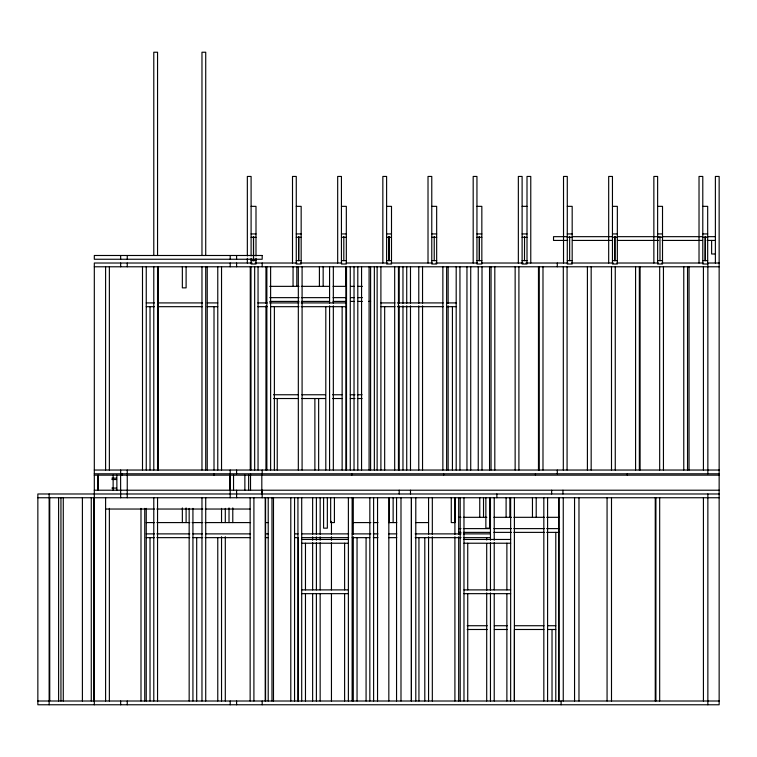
<?xml version="1.0" encoding="UTF-8"?>
<svg xmlns="http://www.w3.org/2000/svg" width="757" height="757" viewBox="0 0 757 757"><rect width="100%" height="100%" fill="white"/><g stroke="black" fill="none" stroke-linecap="round" stroke-linejoin="round"><path stroke-width="1.14" d="M251.097 206.349L255.998 206.349L255.998 256.017M296.271 206.349L301.163 206.349L301.163 264.004L296.271 264.004L296.271 176.447L292.505 176.447L292.505 263.02M341.435 206.349L346.327 206.349L346.327 264.004L341.435 264.004L341.435 176.447L337.679 176.447L337.679 263.02M386.609 206.349L391.501 206.349L391.501 264.004L386.609 264.004L386.609 176.447L382.843 176.447L382.843 263.02M431.774 206.349L436.666 206.349L436.666 264.004L431.774 264.004L431.774 176.447L428.017 176.447L428.017 263.02M476.948 206.349L481.84 206.349L481.84 264.004L476.948 264.004L476.948 176.447L473.182 176.447L473.182 263.02M522.112 206.349L527.004 206.349M567.286 206.349L572.178 206.349L572.178 264.004L567.286 264.004L567.286 176.447L563.52 176.447L563.52 263.02M612.451 206.349L617.343 206.349L617.343 264.004L612.451 264.004L612.451 176.447L608.685 176.447L608.685 263.02M657.625 206.349L662.517 206.349L662.517 264.004L657.625 264.004L657.625 176.447L653.859 176.447L653.859 263.02M702.789 206.349L707.681 206.349L707.681 264.004L702.789 264.004L702.789 176.447L699.023 176.447L699.023 263.02M251.097 233.932L255.998 233.932M296.271 233.932L301.163 233.932M341.435 233.932L346.327 233.932M386.609 233.932L391.501 233.932M431.774 233.932L436.666 233.932M476.948 233.932L481.84 233.932M522.112 233.932L527.004 233.932M567.286 233.932L572.178 233.932M612.451 233.932L617.343 233.932M657.625 233.932L662.517 233.932M702.789 233.932L707.681 233.932M567.703 236.667L553.528 236.667L553.528 240.433L567.703 240.433M572.434 236.667L612.602 236.667M617.324 236.667L658.675 236.667M662.224 236.667L702.392 236.667M707.114 236.667L715.384 236.667M251.097 237.31L255.998 237.31M296.271 237.31L301.163 237.31M341.435 237.31L346.327 237.31M386.609 237.31L391.501 237.31M431.774 237.31L436.666 237.31M476.948 237.31L481.84 237.31M522.112 237.31L527.004 237.31M567.286 237.31L572.178 237.31M612.451 237.31L617.343 237.31M657.625 237.31L662.517 237.31M702.789 237.31L707.681 237.31M572.434 240.433L612.602 240.433M617.324 240.433L658.675 240.433M662.224 240.433L702.392 240.433M707.114 240.433L715.384 240.433M715.384 253.992L711.618 253.992L711.618 240.433M251.097 260.616L255.998 260.616M296.271 260.616L301.163 260.616M341.435 260.616L346.327 260.616M386.609 260.616L391.501 260.616M431.774 260.616L436.666 260.616M476.948 260.616L481.84 260.616M522.112 260.616L527.004 260.616M567.286 260.616L572.178 260.616M612.451 260.616L617.343 260.616M657.625 260.616L662.517 260.616M702.789 260.616L707.681 260.616M252.034 263.02L94.313 263.02L94.313 704.767M255.109 263.02L296.905 263.02M300.397 263.02L341.786 263.02M346.186 263.02L387.792 263.02M391.066 263.02L432.408 263.02M435.918 263.02L477.525 263.02M481.878 263.02L523.115 263.02M525.926 263.02L567.882 263.02M571.412 263.02L613.34 263.02M616.889 263.02L658.458 263.02M661.779 263.02L703.149 263.02M719.15 263.02L707.861 263.02L707.861 473.806M94.313 266.786L719.15 266.786M269.719 286.354L299.043 286.354M301.39 286.354L329.541 286.354M333.061 286.354L345.958 286.354M350.652 286.354L354.172 286.354M357.692 286.354L362.385 286.354M269.719 297.643L299.043 297.643M301.39 297.643L329.541 297.643M333.061 297.643L345.958 297.643M350.652 297.643L354.172 297.643M357.692 297.643L362.385 297.643M269.719 301.409L299.043 301.409M301.39 301.409L329.541 301.409M333.061 301.409L345.958 301.409M350.652 301.409L354.172 301.409M357.692 301.409L362.385 301.409M368.716 301.409L370.599 301.409M146.252 302.914L154.466 302.914M157.976 302.914L202.535 302.914M207.219 302.914L217.77 302.914M257.815 302.914L267.221 302.914M269.577 302.914L298.987 302.914M301.201 302.914L345.902 302.914M380.903 302.914L395.022 302.914M397.368 302.914L443.242 302.914M446.772 302.914L456.187 302.914M146.252 306.68L154.466 306.68M157.976 306.68L202.535 306.68M207.219 306.68L217.77 306.68M257.815 306.68L267.221 306.68M270.618 306.68L298.987 306.68M301.201 306.68L345.902 306.68M380.903 306.68L395.022 306.68M397.368 306.68L443.242 306.68M446.772 306.68L456.187 306.68M273.485 394.757L298.296 394.757M301.844 394.757L325.472 394.757M332.56 394.757L342.013 394.757M350.292 394.757L355.014 394.757M357.38 394.757L362.101 394.757M273.485 398.523L298.296 398.523M301.844 398.523L325.472 398.523M332.56 398.523L342.013 398.523M350.292 398.523L355.014 398.523M357.38 398.523L362.101 398.523M94.313 470.04L719.15 470.04M94.256 473.806L719.15 473.806M94.256 475.159L719.15 475.159M111.875 478.15L116.559 478.15M111.875 479.503L116.559 479.503M111.875 488.085L116.559 488.085M94.256 490.214L719.15 490.214M719.15 493.98L37.85 493.98L37.85 704.767L719.15 704.767L719.15 176.447L715.384 176.447L715.384 263.02M37.85 497.746L719.15 497.746M106.103 509.035L154.466 509.035M156.831 509.035L202.838 509.035M205.194 509.035L250.018 509.035M458.676 517.315L461.022 517.315M463.369 517.315L486.827 517.315M493.867 517.315L511.458 517.315M513.804 517.315L544.302 517.315M546.649 517.315L559.555 517.315M146.252 522.585L154.494 522.585M156.841 522.585L189.78 522.585M192.127 522.585L202.715 522.585M205.071 522.585L250.567 522.585M265.858 522.585L268.215 522.585M353.282 522.585L370.921 522.585M373.277 522.585L377.98 522.585M388.568 522.585L396.8 522.585M415.621 522.585L428.566 522.585M458.676 528.613L461.022 528.613M463.369 528.613L490.347 528.613M493.867 528.613L511.458 528.613M513.804 528.613L544.302 528.613M546.649 528.613L559.555 528.613M458.676 532.379L461.022 532.379M463.369 532.379L490.347 532.379M493.867 532.379L511.458 532.379M513.804 532.379L544.302 532.379M546.649 532.379L559.555 532.379M146.252 533.884L154.494 533.884M156.841 533.884L189.78 533.884M192.931 533.884L202.337 533.884M205.866 533.884L250.567 533.884M265.858 533.884L268.215 533.884M294.558 533.884L298.088 533.884M301.617 533.884L348.674 533.884M352.194 533.884L370.921 533.884M373.277 533.884L377.98 533.884M388.568 533.884L396.8 533.884M415.186 533.884L461.06 533.884M463.407 533.884L490.46 533.884M146.252 537.65L154.494 537.65M156.841 537.65L189.78 537.65M192.931 537.65L202.715 537.65M205.071 537.65L250.567 537.65M265.385 537.65L268.215 537.65M294.558 537.65L298.324 537.65L298.324 701.01M301.617 537.65L348.674 537.65M352.194 537.65L369.842 537.65M373.277 537.65L377.98 537.65M388.568 537.65L396.8 537.65M415.186 537.65L461.06 537.65M463.407 537.65L490.46 537.65M301.702 539.457L348.381 539.457M463.975 539.457L510.644 539.457M301.702 543.223L348.381 543.223M463.975 543.223L510.644 543.223M301.702 589.892L348.381 589.892M463.975 589.892L510.644 589.892M301.702 593.658L348.381 593.658M463.975 593.658L510.644 593.658M467.164 625.727L487.253 625.727M494.34 625.727L507.341 625.727M514.429 625.727L543.971 625.727M547.519 625.727L555.789 625.727M467.164 629.493L487.253 629.493M494.34 629.493L507.341 629.493M543.971 629.493L514.429 629.493L514.382 701.01L514.41 497.746M547.519 629.493L555.789 629.493M37.85 701.01L719.15 701.01M707.861 493.98L707.861 704.767M703.423 266.786L703.423 470.04M703.423 497.746L703.423 701.01M689.04 266.786L689.04 470.04M687.536 266.786L687.536 470.04M683.77 266.786L683.77 470.04M663.444 266.786L663.444 470.04M659.99 236.487L659.99 260.626M659.678 266.786L659.678 470.04M659.678 497.746L659.678 701.01M655.912 497.746L655.912 701.01M655.25 497.746L655.25 701.01M640.1 266.786L640.1 470.04M639.353 266.786L639.353 470.04M635.587 266.786L635.587 470.04M627.307 473.806L627.307 475.159M615.261 266.786L615.261 470.04M614.902 236.487L614.902 260.626M614.826 236.487L614.826 260.626M611.495 266.786L611.495 470.04M611.495 497.746L611.495 701.01M607.067 497.746L607.067 701.01M591.17 266.786L591.17 470.04M587.404 266.786L587.404 470.04M578.982 497.746L578.982 701.01M574.554 497.746L574.554 701.01M569.652 236.487L569.652 260.626M567.078 266.786L567.078 470.04M563.312 266.786L563.312 470.04M563.255 497.746L563.255 701.01M562.943 490.214L562.943 493.98M561.098 701.01L561.098 704.767M557.294 263.02L557.294 266.786M557.294 470.04L557.294 473.806M555.789 532.379L555.789 701.01M552.023 629.493L552.023 701.01M551.645 490.214L551.645 493.98M547.595 497.746L547.595 701.01M543.829 497.746L543.829 701.01M542.987 266.786L542.987 470.04M539.23 266.786L539.23 470.04M538.473 266.786L538.473 470.04M536.211 497.746L536.211 517.315M535.464 473.806L535.464 475.159M532.455 497.746L532.455 517.315M530.771 263.02L530.771 176.447L527.004 176.447L527.004 264.004L522.112 264.004L522.112 176.447L518.346 176.447L518.346 263.02M524.563 236.487L524.487 260.626M518.905 266.786L518.905 470.04M515.139 266.786L515.139 470.04M510.644 497.746L510.644 701.01M509.868 497.746L509.868 517.315M506.878 543.223L506.878 589.892M506.878 593.658L506.878 701.01M506.102 497.746L506.102 517.315M496.866 493.98L496.866 497.746M494.813 266.786L494.813 470.04M494.226 497.746L494.226 540.29M494.226 542.655L494.226 589.921M494.226 593.469L494.226 701.01M491.047 266.786L491.047 470.04M490.46 497.746L490.46 540.29M490.46 542.655L490.46 590.536M490.46 592.882L490.46 701.01M489.542 266.786L489.542 470.04M489.628 497.746L489.628 528.159L485.862 528.159L485.862 497.746M486.704 537.65L486.704 539.996M486.704 543.526L486.704 590.536M486.704 592.882L486.704 701.01M483.515 497.746L483.515 517.315M482.01 266.786L482.01 470.04M479.758 497.746L479.758 517.315M479.389 236.487L479.389 260.626M479.313 236.487L479.313 260.626M478.244 266.786L478.244 470.04M470.722 266.786L470.722 470.04M467.731 543.223L467.731 589.892M467.731 593.658L467.731 701.01M466.955 266.786L466.955 470.04M463.975 497.746L463.975 701.01M460.209 497.746L460.209 701.01M459.944 266.786L459.944 470.04M458.676 497.746L458.676 534.385M458.676 536.741L458.676 701.01M456.187 266.786L456.187 470.04M455.042 497.746L455.042 522.585L451.276 522.585L451.276 497.746M454.91 497.746L454.91 534.385M454.91 536.741L454.91 701.01M452.421 306.68L452.421 470.04M448.135 266.786L448.135 303.415M448.135 305.781L448.135 470.04M446.63 266.786L446.63 470.04M443.621 473.806L443.621 475.159M442.864 266.786L442.864 470.04M434.225 236.487L434.225 260.626M432.323 497.746L432.323 534.385M432.323 536.741L432.323 701.01M428.566 497.746L428.566 534.385M428.566 536.741L428.566 701.01M424.8 537.65L424.8 701.01M422.538 266.786L422.538 303.415M422.538 305.781L422.538 470.04M418.943 537.65L418.943 701.01M418.772 266.786L418.772 303.415M418.772 305.781L418.772 470.04M415.792 497.746L415.792 701.01M410.493 266.786L410.493 303.415M410.493 305.781L410.493 470.04M410.493 490.214L410.493 493.98M406.727 266.786L406.727 303.415M406.727 305.781L406.727 470.04M402.97 266.786L402.97 303.415M402.97 305.781L402.97 470.04M400.992 497.746L400.992 701.01M399.204 266.786L399.204 303.415M399.204 305.781L399.204 470.04M399.204 490.214L399.204 493.98M398.447 266.786L398.447 470.04M396.554 497.746L396.554 701.01M394.681 266.786L394.681 470.04M393.138 497.746L393.138 522.585M389.372 497.746L389.372 522.585M388.833 497.746L388.833 701.01M384.67 306.68L384.67 470.04M380.903 266.786L380.903 470.04M377.544 497.746L377.544 701.01M377.137 266.786L377.137 470.04M374.355 266.786L374.355 470.04M373.608 497.746L373.608 701.01M370.599 266.786L370.599 470.04M369.842 497.746L369.842 701.01M369.094 266.786L369.094 470.04M366.076 537.65L366.076 701.01M361.562 266.786L361.562 470.04M357.796 266.786L357.796 470.04M357.049 537.65L357.049 701.01M354.03 266.786L354.03 470.04M353.282 497.746L353.282 534.385M353.282 536.741L353.282 701.01M352.137 497.746L352.137 701.01M351.778 473.806L351.778 475.159M350.273 266.786L350.273 470.04M348.381 497.746L348.381 701.01M346.507 266.786L346.507 470.04M345.902 266.786L345.902 470.04M345.75 266.786L345.75 286.354M344.615 543.223L344.615 589.892M344.615 593.658L344.615 701.01M343.81 236.487L343.81 260.626M342.136 306.68L342.136 470.04M334.414 497.746L334.414 522.585L330.658 522.585L330.658 497.746M333.335 266.786L333.335 303.415M333.335 305.781L333.335 470.04M331.452 521.384L331.452 534.385M331.452 536.741L331.452 540.29M331.452 542.655L331.452 589.921M331.452 593.469L331.452 701.01M329.569 266.786L329.569 303.415M329.569 305.781L329.569 470.04M327.355 497.746L327.355 528.159L323.589 528.159L323.589 497.746M325.803 306.68L325.803 470.04M323.163 266.786L323.163 286.354M320.154 497.746L320.154 534.385M320.154 536.741L320.154 540.29M320.154 542.655L320.154 589.921M320.154 593.469L320.154 701.01M319.407 266.786L319.407 286.354M318.65 398.523L318.65 470.04M316.398 497.746L316.388 534.385M316.398 536.741L316.388 540.29M316.398 542.655L316.398 589.921M316.388 593.469L316.398 701.01M314.884 398.523L314.884 470.04M312.632 497.746L312.632 534.385M312.632 536.741L312.632 540.29M312.632 542.655L312.632 589.921M312.632 593.469L312.632 701.01M305.468 543.223L305.468 589.892M305.468 593.658L305.468 701.01M302.09 266.786L302.09 470.04M301.702 497.746L301.702 701.01M298.324 266.786L298.324 470.04M297.936 497.746L297.936 701.01M296.82 266.786L296.82 286.354M294.558 497.746L294.558 701.01M293.054 266.786L293.054 286.354M290.792 497.746L290.792 701.01M277.242 398.523L277.242 470.04M274.384 306.68L274.384 470.04M273.485 497.746L273.485 701.01M271.981 497.746L271.981 701.01M270.618 266.786L270.618 470.04M268.215 497.746L268.215 701.01M266.861 266.786L266.861 470.04M265.953 266.786L265.953 303.415M265.953 305.781L265.953 470.04M265.575 497.746L265.575 701.01M265.205 497.746L265.205 701.01M262.187 263.02L262.187 266.786M262.187 470.04L262.187 473.806M262.187 490.214L262.187 497.746M262.187 701.01L262.187 704.767M261.818 475.159L261.818 493.98M258.052 266.786L258.052 470.04M255.998 258.251L255.998 264.004L251.097 264.004L251.097 258.251M254.664 266.786L254.664 470.04M253.907 497.746L253.907 701.01M253.548 236.487L253.548 260.626M253.472 236.487L253.472 260.626M251.097 256.017L251.097 176.447L247.34 176.447L247.34 255.998M250.898 266.786L250.898 470.04M250.52 266.786L250.52 470.04M250.52 473.806L250.52 490.214M250.321 266.786L250.321 470.04M250.141 497.746L250.141 701.01M248.637 475.159L248.637 490.214M247.34 258.336L247.34 263.02M244.871 475.159L244.871 490.214M236.591 255.488L236.591 259.254M236.591 263.02L236.591 266.786M236.591 470.04L236.591 473.806M236.591 490.214L236.591 497.746M236.591 701.01L236.591 704.767M233.535 475.159L233.535 490.214M232.787 507.909L232.787 522.585M230.194 255.488L230.194 259.254M230.194 263.02L230.194 266.786M230.194 470.04L230.194 473.806M230.194 475.159L230.194 497.746M230.194 701.01L230.194 704.767M229.768 475.159L229.768 490.214M229.021 507.909L229.021 522.585M225.302 508.382L225.302 522.567M225.302 536.741L225.302 701.01M221.536 266.786L221.536 470.04M221.536 508.382L221.536 522.567M221.536 536.741L221.536 701.01M217.77 266.786L217.77 470.04M217.77 537.65L217.77 701.01M214.013 306.68L214.013 470.04M214.013 473.806L214.013 475.159M207.238 266.786L207.238 470.04M205.724 255.488L205.724 52.233L201.968 52.233L201.968 255.488M205.724 266.786L205.724 470.04M205.724 497.746L205.724 701.01M201.968 266.786L201.968 470.04M201.968 497.746L201.968 701.01M196.697 537.65L196.697 701.01M192.931 508.382L192.931 701.01M189.165 508.382L189.165 701.01M186.108 266.786L186.108 287.859L182.352 287.859L182.352 266.786M186.108 507.909L186.108 522.585M182.352 507.909L182.352 522.585M158.298 266.786L158.298 470.04M157.551 255.488L157.551 52.233L153.785 52.233L153.785 255.488M157.551 266.786L157.551 470.04M157.551 497.746L157.551 701.01M153.785 266.786L153.785 470.04M153.785 497.746L153.785 701.01M150.018 306.68L150.018 470.04M150.018 537.65L150.018 701.01M146.252 266.786L146.252 470.04M146.252 508.382L146.252 701.01M144.748 508.382L144.748 701.01M142.496 266.786L142.496 470.04M140.991 508.382L140.991 701.01M127.252 255.488L127.252 259.254M127.252 263.02L127.252 266.786M127.252 470.04L127.252 473.806M127.252 475.159L127.252 497.746M127.252 701.01L127.252 704.767M122.161 473.806L122.161 475.159M120.656 255.488L120.656 259.254M120.656 263.02L120.656 266.786M120.656 470.04L120.656 473.806M120.609 475.159L120.656 497.746M120.656 701.01L120.656 704.767M116.843 475.159L116.9 490.214M113.134 475.159L113.134 490.214M109.368 266.786L109.368 470.04M109.368 508.382L109.368 701.01M105.602 266.786L105.602 470.04M105.602 497.746L105.602 701.01M93.594 497.746L93.594 701.01M91.266 497.746L91.266 701.01M82.399 497.746L82.399 701.01M63.276 497.746L63.276 701.01M60.948 497.746L60.948 701.01M58.611 497.746L58.611 701.01M49.744 497.746L49.744 701.01M49.139 493.98L49.139 704.767M262.187 255.488L94.313 255.488L94.313 259.254L262.187 259.254L262.187 255.488M705.24 260.626L705.24 236.487L705.164 260.626M558.884 701.01L558.884 497.746L558.827 701.01M411.42 701.01L411.42 497.746L411.363 701.01M389.051 260.626L389.051 236.487L388.975 260.626M298.712 260.626L298.712 236.487L298.637 260.626M98.079 490.214L98.079 475.159L98.022 490.214"/></g></svg>
